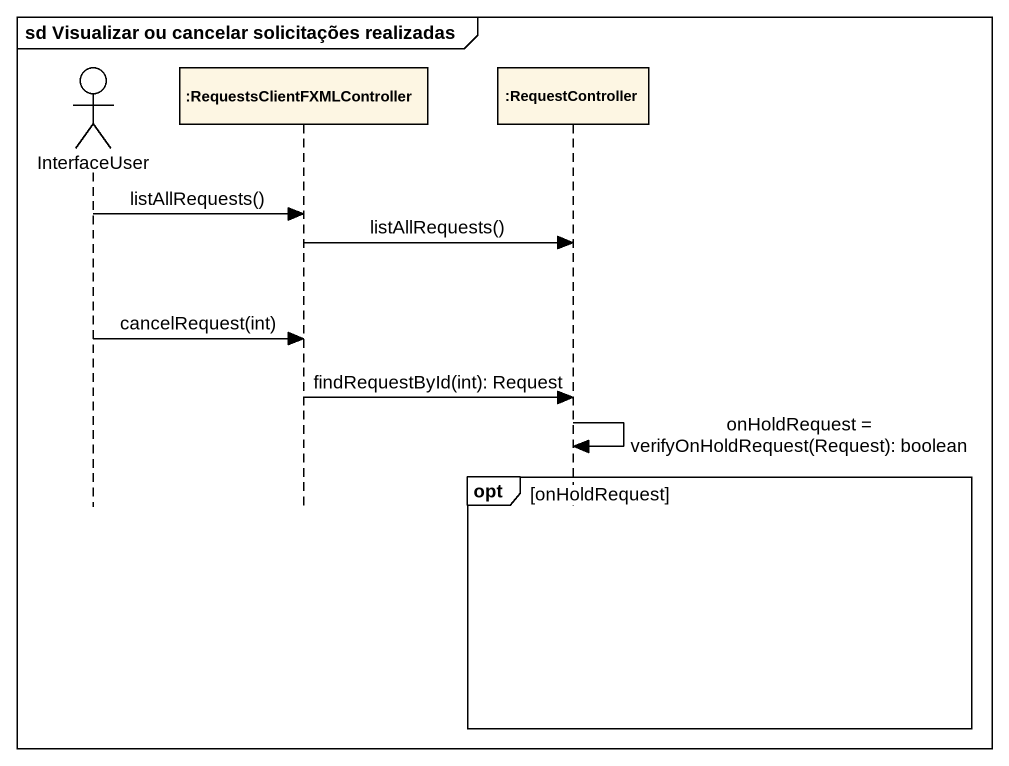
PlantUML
@startuml
mainframe sd Visualizar ou cancelar solicitações realizadas
hide footbox
actor InterfaceUser
participant ":RequestsClientFXMLController" as RequestsClientFXMLController
participant ":RequestController" as RequestController

InterfaceUser -> RequestsClientFXMLController : listAllRequests()
RequestsClientFXMLController -> RequestController : listAllRequests()
InterfaceUser -> RequestsClientFXMLController : cancelRequest(int)
RequestsClientFXMLController -> RequestController : findRequestById(int): Request
RequestController -> RequestController : onHoldRequest = verifyOnHoldRequest(Request): boolean
opt onHoldRequest
end
@enduml
